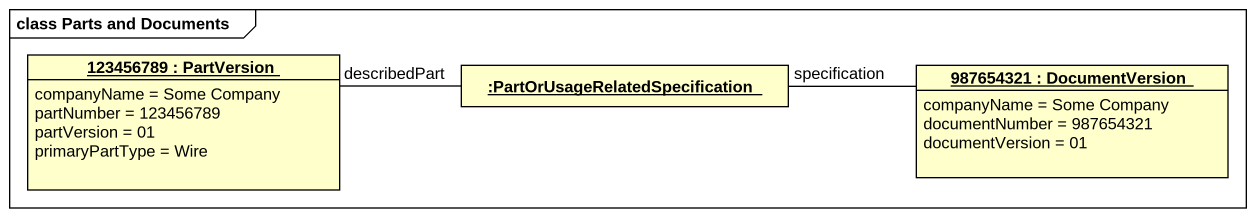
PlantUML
@startuml
mainframe class Parts and Documents
hide circle
hide empty members
object "123456789 : PartVersion" as o123456789 {
  companyName = Some Company
  partNumber = 123456789
  partVersion = 01
  primaryPartType = Wire
}
object ":PartOrUsageRelatedSpecification" as PartOrUsageRelatedSpecificat
object "987654321 : DocumentVersion" as o987654321 {
  companyName = Some Company
  documentNumber = 987654321
  documentVersion = 01
}
PartOrUsageRelatedSpecificat -left- o123456789 : describedPart
PartOrUsageRelatedSpecificat -right- o987654321 : specification
@enduml
